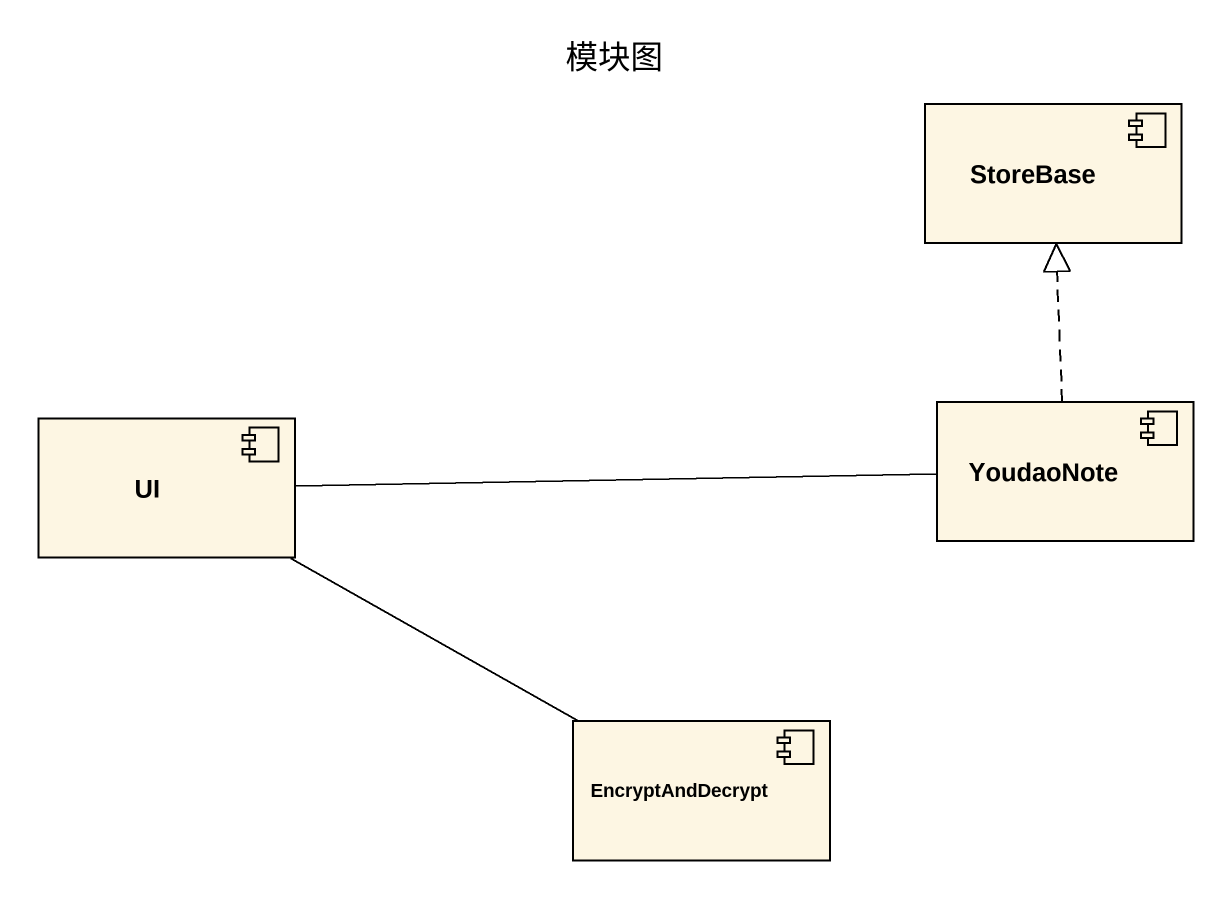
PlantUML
@startuml
title 模块图
component StoreBase
component UI
component YoudaoNote
component EncryptAndDecrypt
UI -right- YoudaoNote
UI -right- EncryptAndDecrypt
YoudaoNote .up.|> StoreBase
@enduml
